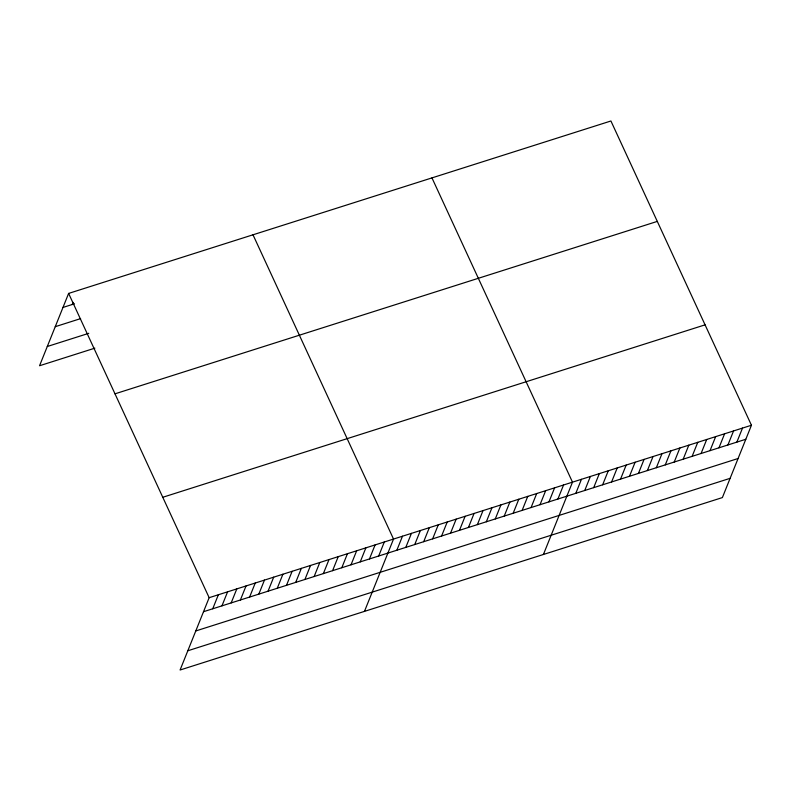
<?xml version="1.0" encoding="UTF-8"?>
<svg xmlns="http://www.w3.org/2000/svg" width="791" height="791" viewBox="0 0 791 791"><rect width="100%" height="100%" fill="white"/><g stroke="black" fill="none" stroke-linecap="round" stroke-linejoin="round"><path stroke-width="1.19" d="M68.619 293.421L209.15 597.689L180.081 670.007L722.381 497.579L751.45 425.251L610.919 120.993L68.619 293.421L39.55 365.749L94.861 348.159M72.208 304.515L73.069 302.36M212.73 608.773L218.365 594.753M221.955 605.847L227.59 591.826M231.17 602.91L236.806 588.899M240.395 599.983L246.031 585.963M249.61 597.047L255.246 583.036M258.825 594.12L264.461 580.1M268.05 591.184L273.686 577.173M277.265 588.257L282.901 574.236M286.49 585.33L292.126 571.31M295.705 582.394L301.341 568.373M304.921 579.467L310.556 565.446M314.146 576.53L319.782 562.51M323.361 573.604L328.997 559.583M332.586 570.667L338.222 556.646M341.801 567.74L347.437 553.72M351.016 564.804L356.652 550.783M360.241 561.877L365.877 547.856M369.456 558.94L375.092 544.92M378.681 556.014L384.317 541.993M364.463 611.384L393.532 539.057L253.001 234.798M396.845 550.239L402.481 536.219M405.793 547.392L411.429 533.371M414.741 544.544L420.377 530.524M423.689 541.697L429.325 527.676M432.637 538.859L438.273 524.838M441.586 536.011L447.222 521.991M450.534 533.164L456.17 519.143M459.482 530.316L465.118 516.296M468.43 527.478L474.066 513.458M477.378 524.631L483.014 510.61M486.327 521.783L491.962 507.763M495.275 518.936L500.911 504.915M504.223 516.098L509.859 502.077M513.171 513.25L518.807 499.23M522.119 510.403L527.755 496.382M531.068 507.555L536.703 493.535M540.016 504.717L545.652 490.697M548.964 501.87L554.6 487.849M557.912 499.022L563.548 485.002M543.417 554.481L572.496 482.154L431.965 177.896M575.808 493.337L581.434 479.316M584.747 490.489L590.383 476.469M593.695 487.642L599.331 473.621M602.643 484.794L608.279 470.774M611.591 481.956L617.227 467.936M620.54 479.109L626.175 465.088M629.488 476.261L635.124 462.241M638.436 473.413L644.072 459.393M647.384 470.566L653.02 456.555M656.332 467.728L661.968 453.708M665.28 464.881L670.916 450.86M674.229 462.033L679.865 448.013M683.177 459.185L688.813 445.175M692.125 456.348L697.761 442.327M701.073 453.5L706.709 439.48M710.021 450.652L715.657 436.632M718.97 447.805L724.605 433.794M727.918 444.967L733.554 430.947M736.866 442.12L742.502 428.099M62.983 307.442L74.512 303.784M55.251 326.683L80.603 318.625M47.282 346.507L88.77 333.318M114.992 393.829L657.291 221.401M162.778 497.282L705.078 324.844M209.15 597.689L751.45 425.251M203.514 611.71L745.814 439.272M195.782 630.951L738.082 458.513M187.813 650.766L730.113 478.337"/></g></svg>
